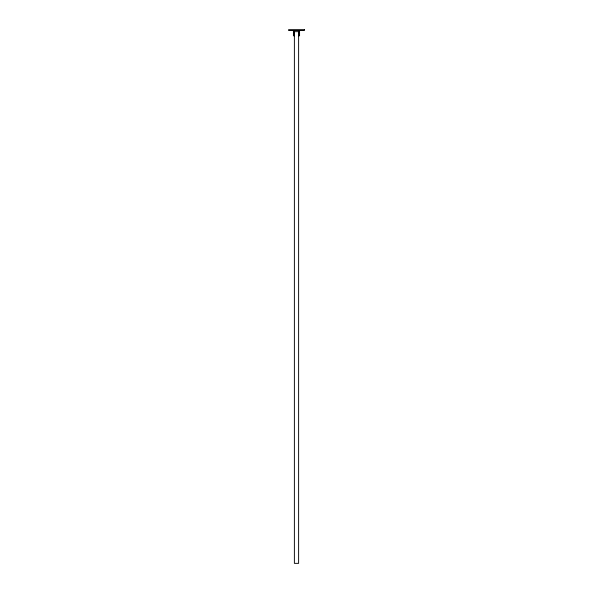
<?xml version="1.0" encoding="UTF-8"?>
<svg xmlns="http://www.w3.org/2000/svg" width="593" height="593" viewBox="0 0 593 593"><rect width="100%" height="100%" fill="white"/><g stroke="black" fill="none" stroke-linecap="round" stroke-linejoin="round"><path stroke-width="0.89" d="M299.576 30.532L299.576 35.802L298.694 35.802L298.694 30.532M294.306 30.532L294.306 35.802L293.424 35.802L293.424 30.532M304.409 29.65L288.591 29.65L288.591 30.532L304.409 30.532L304.409 29.65M298.62 31.674L294.38 31.674L294.38 563.35L298.62 563.35L298.62 31.674"/></g></svg>
